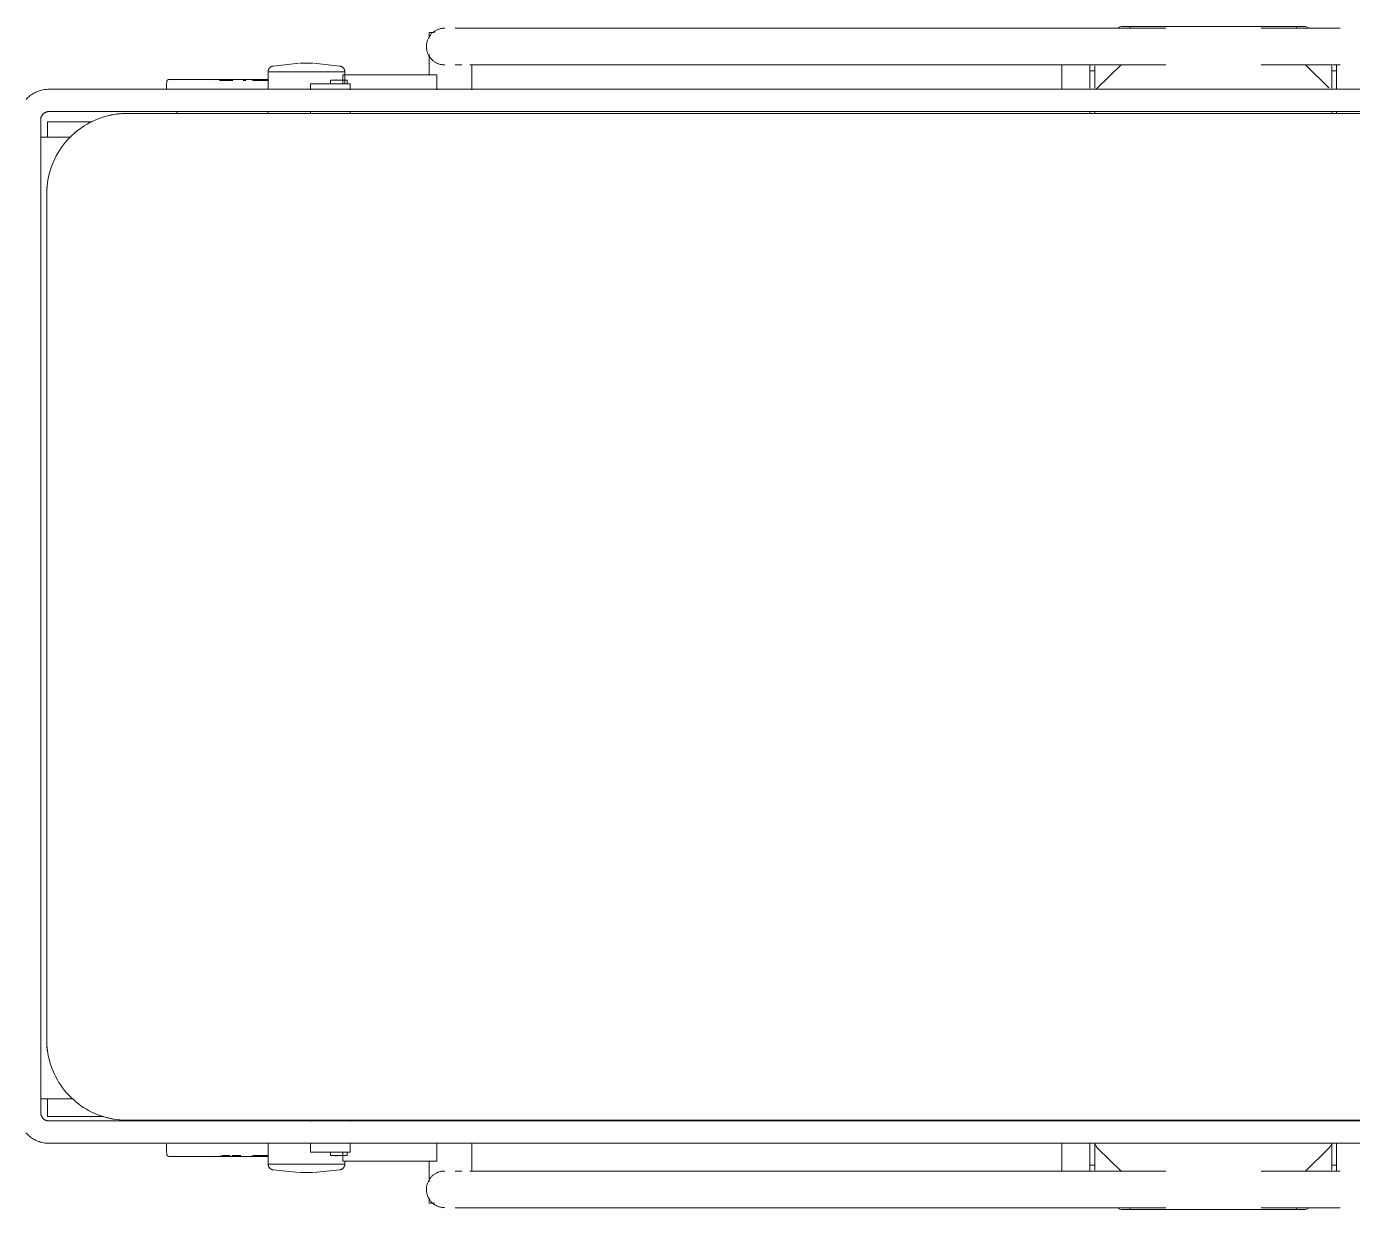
# Model space of a CAD drawing. Header units: millimetres. Extents: x -174154 to -170572, y -111302 to -109817.
# Drawn here: x -170870.83 to -170859.26, y -110922.2 to -110911.88 of the extents above; entities that cross this region are included whole.
import ezdxf

# ---------------------------------------------------------------- set-up
doc = ezdxf.new("R2010")
doc.units = ezdxf.units.MM
doc.linetypes.add('ACAD_ISO02W100', pattern=[15, 12, -3])
doc.layers.add('!Подложка', color=252, linetype='ACAD_ISO02W100', lineweight=25)
doc.layers.add('Специальное оборудование', color=7, linetype='Continuous', lineweight=18)

# ---------------------------------------------------------------- blocks, each defined once
blk = doc.blocks.new('Medical_All_ARJO_Enterprise-8000_Patient-Bed - Citadel-V1-В_АР_ПЭ_03 Этаж')
at = {"layer": 'Специальное оборудование'}
for p, q in [((-784.3, 510.6), (-784.3, 505.7)), ((-784.2, 510.6), (-784.2, 510.6)), ((-784.2, 510.6), (-779.6, 510.6)), ((-741.4, 514.5), (-761.7, 514.5)), ((-761.7, 514.5), (-741.4, 514.5)), ((-141.7, 514.5), (-741.4, 514.5)), ((-180.3, 516), (-177.6, 516)), ((-177.6, 516), (-172.9, 516)), ((-27.7, 516), (-172.9, 516)), ((-172.9, 516), (-172.9, 514.8)), ((-42.2, 514.5), (-58.5, 514.5)), ((-27.7, 514.8), (-27.7, 516)), ((-27.7, 516), (-23.1, 516)), ((-8.8, 514.5), (-26.9, 514.5)), ((-26.7, 514.5), (-8.8, 514.5)), ((-23.1, 516), (-20.3, 516)), ((-784.3, 491.8), (-784.3, 473.8)), ((-924.9, 476.5), (-924.9, 460.9)), ((-924.9, 476.5), (-908.1, 476.5)), ((-897.9, 483.8), (-920.4, 481.4)), ((-908.1, 476.5), (-891.4, 476.5)), ((-891.4, 483.8), (-897, 483.8)), ((-897, 483.8), (-891.4, 483.8)), ((-891.4, 483.8), (-885.7, 483.8)), ((-885.7, 483.8), (-891.4, 483.8)), ((-891.4, 476.5), (-874.7, 476.5)), ((-862.4, 481.4), (-884.9, 483.8)), ((-874.7, 476.5), (-862.4, 476.5)), ((-862.4, 476.5), (-857.9, 476.5)), ((-857.9, 466), (-857.9, 476.5)), ((-755.8, 482.5), (-761.7, 482.5)), ((-761.7, 482.5), (-755.9, 482.5)), ((-741.4, 482.5), (-748.9, 482.5)), ((-748.9, 482.5), (-741.4, 482.5)), ((-747.1, 460.8), (-747.1, 482.5)), ((-741.4, 482.5), (-141.7, 482.5)), ((-232.3, 475.3), (-232.3, 482.1)), ((-232.3, 472.4), (-232.3, 475.3)), ((-207.9, 482.1), (-207.9, 475.3)), ((-203.7, 477.3), (-207.9, 477.3)), ((-207.9, 475.3), (-207.9, 472.4)), ((-203.7, 479.6), (-203.7, 476.4)), ((-203.7, 476.8), (-203.7, 470.4)), ((-180.8, 482.5), (-201.2, 462.4)), ((-58.5, 482.5), (-42.2, 482.5)), ((-26.9, 482.5), (-8.8, 482.5)), ((-8.8, 482.5), (-26.7, 482.5)), ((0.6, 462.4), (-19.8, 482.5)), ((3.1, 476.4), (3.1, 479.6)), ((7.3, 477.3), (3.1, 477.3)), ((3.1, 470.4), (3.1, 476.8)), ((7.3, 475.3), (7.3, 482.1)), ((7.3, 472.4), (7.3, 475.3)), ((-976.7, 468.8), (-976.7, 468.8)), ((-955.7, 468.8), (-967.4, 468.8)), ((-967.4, 468.8), (-955.7, 468.8)), ((-966.4, 469.7), (-966.4, 468.8)), ((-964.8, 469.7), (-962.1, 469.7)), ((-955.7, 468.8), (-955.7, 468.8)), ((-938.5, 469.7), (-955.1, 469.7)), ((-938.5, 469.7), (-954.9, 469.7)), ((-944.4, 468.8), (-946.7, 468.8)), ((-946.7, 468.8), (-944.4, 468.8)), ((-944.2, 468.8), (-946.4, 468.8)), ((-946.4, 468.8), (-944.2, 468.8)), ((-938.5, 469.7), (-935.6, 469.7)), ((-938.5, 469.7), (-924.6, 469.7)), ((-924.6, 469.7), (-938.5, 469.7)), ((-938.5, 469.7), (-924.6, 469.7)), ((-924.6, 469.7), (-938.5, 469.7)), ((-924.6, 468.8), (-938.5, 468.8)), ((-924.6, 468.8), (-938.5, 468.8)), ((-887.9, 466), (-870.3, 466)), ((-887.9, 460.8), (-887.9, 466)), ((-870.5, 469), (-870.5, 466)), ((-870.5, 469), (-855.8, 469)), ((-865.1, 469), (-870.5, 469)), ((-870.3, 466), (-853.2, 466)), ((-865.8, 469.7), (-865.7, 469.7)), ((-855.8, 469), (-861.3, 469)), ((-859.6, 473.8), (-815.1, 473.8)), ((-859.6, 466), (-859.6, 473.8)), ((-855.8, 466), (-855.8, 469)), ((-853.2, 460.8), (-853.2, 466)), ((-815.1, 473.8), (-809.9, 473.8)), ((-809.9, 473.8), (-777.8, 473.8)), ((-777.8, 460.8), (-777.8, 473.8)), ((-232.3, 463.2), (-232.3, 472.4)), ((-232.3, 461), (-232.3, 463.2)), ((-207.9, 472.4), (-207.9, 468)), ((-207.9, 462.1), (-207.9, 468.4)), ((-203.7, 470.4), (-203.7, 462.1)), ((3.1, 462.1), (3.1, 470.4)), ((7.3, 463.2), (7.3, 472.4)), ((7.3, 461.2), (7.3, 463.2)), ((7.5, 461.2), (-1116, 461.2)), ((-201.2, 462.4), (-202.4, 461)), ((785.8, 461.2), (1.7, 461.2)), ((-1116, 441.7), (7.5, 441.7)), ((-88.8, 440.1), (-1048, 440.1)), ((-1004.5, 442), (-1004.5, 440.1)), ((-924.9, 442), (-924.9, 440.1)), ((-887.9, 439.8), (-887.9, 442)), ((-853.2, 439.8), (-853.2, 442)), ((-207.9, 440), (-207.9, 442)), ((-203.7, 442), (-203.7, 440)), ((1.7, 441.7), (785.8, 441.7)), ((3.1, 440), (3.1, 441.6)), ((7.3, 441.6), (7.3, 440)), ((-1123.2, -431.5), (-1123.2, 434.5)), ((-1117.3, 432.7), (-1117.3, 419.5)), ((-1117.3, 432.7), (-1105, 432.7)), ((-1105, 432.7), (-1080.5, 432.7)), ((-1080.5, 432.7), (-1078, 432.7)), ((-1097.5, 419.5), (-1123.2, 419.5)), ((-1118, 370.1), (-1118, -368.1)), ((-1123.2, -419.5), (-1095.1, -419.5)), ((-1117.3, -419.5), (-1117.3, -434.9)), ((-1105, -434.9), (-1117.3, -434.9)), ((7.5, -438.8), (-1116, -438.8)), ((-1080.5, -434.9), (-1105, -434.9)), ((-1068.6, -434.9), (-1080.5, -434.9)), ((-1048, -438.1), (-88.8, -438.1)), ((-887.9, -439.2), (-887.9, -437.7)), ((-853.2, -439.2), (-853.2, -437.7)), ((3.1, -438.4), (-203.7, -438.4)), ((785.8, -438.8), (1.7, -438.8)), ((-1116, -458.3), (7.5, -458.3)), ((-924.9, -458), (-924.9, -476.5)), ((-887.9, -466), (-887.9, -458)), ((-853.2, -466), (-853.2, -458)), ((-777.8, -473.8), (-777.8, -458)), ((-747.1, -482.5), (-747.1, -458)), ((-232.3, -463.2), (-232.3, -457.9)), ((-207.9, -468.4), (-207.9, -458.1)), ((-203.7, -458.1), (-203.7, -470.4)), ((-201.2, -462.4), (-180.8, -482.5)), ((-19.8, -482.5), (0.6, -462.4)), ((1.7, -458.3), (785.8, -458.3)), ((3.1, -470.4), (3.1, -458.3)), ((7.3, -463.2), (7.3, -458.3)), ((-984.2, -469.7), (-986.5, -469.7)), ((-976.6, -468.8), (-976.6, -468.8)), ((-966.4, -468.8), (-966.4, -469.7)), ((-958, -468.8), (-965.2, -468.8)), ((-965.2, -468.8), (-958, -468.8)), ((-958.6, -468.8), (-965.1, -468.8)), ((-965.1, -468.8), (-958.6, -468.8)), ((-961.4, -469.7), (-964.1, -469.7)), ((-948.6, -468.8), (-956.3, -468.8)), ((-948.8, -468.8), (-954.9, -468.8)), ((-938.5, -469.7), (-941.4, -469.7)), ((-924.4, -468.8), (-938.5, -468.8)), ((-924.5, -468.8), (-938.5, -468.8)), ((-938.5, -469.7), (-938.5, -469.7)), ((-924.5, -469.7), (-938.5, -469.7)), ((-938.5, -469.7), (-938.5, -469.7)), ((-924.5, -469.7), (-938.5, -469.7)), ((-870.3, -466), (-887.9, -466)), ((-870.5, -466), (-870.5, -469)), ((-870.5, -469), (-865.1, -469)), ((-855.8, -469), (-870.5, -469)), ((-853.2, -466), (-870.3, -466)), ((-865.8, -469.7), (-865.7, -469.7)), ((-861.3, -469), (-855.8, -469)), ((-859.6, -473.8), (-859.6, -466)), ((-815.1, -473.8), (-859.6, -473.8)), ((-857.9, -476.5), (-857.9, -473.8)), ((-855.8, -469), (-855.8, -466)), ((-809.9, -473.8), (-815.1, -473.8)), ((-777.8, -473.8), (-809.9, -473.8)), ((-784.3, -473.8), (-784.3, -491.8)), ((-232.3, -472.4), (-232.3, -463.2)), ((-232.3, -475.3), (-232.3, -472.4)), ((-207.9, -468), (-207.9, -472.4)), ((-207.9, -472.4), (-207.9, -475.3)), ((-203.7, -470.4), (-203.7, -476.8)), ((3.1, -476.8), (3.1, -470.4)), ((7.3, -472.4), (7.3, -463.2)), ((7.3, -475.3), (7.3, -472.4)), ((-924.9, -476.5), (-921.5, -476.5)), ((-921.5, -476.5), (-917.6, -476.5)), ((-920.4, -481.4), (-897.9, -483.8)), ((-917.6, -476.5), (-912.3, -476.5)), ((-912.3, -476.5), (-891.4, -476.5)), ((-891.4, -483.8), (-897, -483.8)), ((-897, -483.8), (-891.4, -483.8)), ((-891.4, -476.5), (-857.9, -476.5)), ((-891.4, -483.8), (-885.7, -483.8)), ((-885.7, -483.8), (-891.4, -483.8)), ((-884.9, -483.8), (-862.4, -481.4)), ((-857.9, -476.5), (-859.1, -476.5)), ((-755.9, -482.5), (-761.7, -482.5)), ((-761.7, -482.5), (-755.8, -482.5)), ((-741.4, -482.5), (-748.9, -482.5)), ((-748.9, -482.5), (-741.4, -482.5)), ((-141.7, -482.5), (-741.4, -482.5)), ((-232.3, -482.1), (-232.3, -475.3)), ((-207.9, -475.3), (-207.9, -482.1)), ((-207.9, -477.3), (-203.7, -477.3)), ((-203.7, -476.4), (-203.7, -479.6)), ((-42.2, -482.5), (-58.5, -482.5)), ((-8.8, -482.5), (-26.9, -482.5)), ((-26.7, -482.5), (-8.8, -482.5)), ((3.1, -479.6), (3.1, -476.4)), ((3.1, -477.3), (7.3, -477.3)), ((7.3, -482.1), (7.3, -475.3)), ((-784.3, -505.7), (-784.3, -510.6)), ((-779.6, -510.6), (-784.2, -510.6)), ((-784.2, -510.6), (-784.2, -510.6)), ((-741.4, -514.5), (-761.7, -514.5)), ((-761.7, -514.5), (-741.4, -514.5)), ((-741.4, -514.5), (-141.7, -514.5)), ((-177.6, -516), (-180.3, -516)), ((-172.9, -516), (-177.6, -516)), ((-172.9, -514.8), (-172.9, -516)), ((-172.9, -516), (-27.7, -516)), ((-58.5, -514.5), (-42.2, -514.5)), ((-27.7, -516), (-27.7, -514.8)), ((-23.1, -516), (-27.7, -516)), ((-26.9, -514.5), (-8.8, -514.5)), ((-8.8, -514.5), (-26.7, -514.5)), ((-20.3, -516), (-23.1, -516))]:
    blk.add_line(p, q, dxfattribs=at)
at = {"layer": 'Специальное оборудование', "flags": 128}
for points in [[(-770.8, 482.5), (-771.4, 482.5), (-772, 482.5), (-772.7, 482.6), (-773.3, 482.7), (-773.9, 482.8), (-774.6, 482.9), (-775.2, 483.1), (-775.8, 483.3), (-776.4, 483.5), (-777, 483.7), (-777.6, 484), (-778.1, 484.3), (-778.7, 484.6), (-779.3, 484.9), (-779.8, 485.3), (-780.3, 485.6), (-780.8, 486), (-781.3, 486.4), (-781.8, 486.9), (-782.2, 487.3), (-782.7, 487.8), (-783.1, 488.3), (-783.5, 488.8), (-783.9, 489.3), (-784.2, 489.8), (-784.6, 490.4), (-784.9, 490.9), (-785.2, 491.5), (-785.4, 492.1), (-785.7, 492.7), (-785.9, 493.3), (-786.1, 493.9), (-786.3, 494.5), (-786.4, 495.1), (-786.5, 495.7), (-786.6, 496.4), (-786.7, 497), (-786.7, 497.6), (-786.8, 498.3), (-786.7, 498.9), (-786.7, 499.6), (-786.7, 500.2), (-786.6, 500.8), (-786.5, 501.5), (-786.3, 502.1), (-786.2, 502.7), (-786, 503.3), (-785.8, 503.9), (-785.6, 504.5), (-785.3, 505.1), (-785, 505.7), (-784.7, 506.3), (-784.4, 506.8), (-784.1, 507.3), (-783.7, 507.9), (-783.3, 508.4), (-782.9, 508.9), (-782.5, 509.4), (-782, 509.8), (-781.6, 510.3), (-781.1, 510.7), (-780.6, 511.1), (-780.1, 511.5), (-779.5, 511.8), (-779, 512.2), (-778.4, 512.5), (-777.9, 512.8), (-777.3, 513.1), (-776.7, 513.3), (-776.1, 513.5), (-775.5, 513.7), (-774.9, 513.9), (-774.3, 514.1), (-773.6, 514.2), (-773, 514.3), (-772.4, 514.4), (-771.7, 514.4), (-771.1, 514.5), (-770.8, 514.5)], [(-183, 515.1), (-181.7, 515.7), (-180.3, 516)], [(10.5, 514.5), (7.3, 514.5), (4.1, 514.5), (0.9, 514.5), (-2.2, 514.5), (-5.3, 514.5), (-8.4, 514.5), (-11.5, 514.5), (-14.5, 514.5), (-17.5, 514.5), (-20.4, 514.5), (-23.3, 514.5), (-26.1, 514.5), (-28.8, 514.5), (-31.5, 514.5), (-34.1, 514.5), (-36.6, 514.5), (-39, 514.5), (-41.3, 514.5), (-42.2, 514.5)], [(-20.3, 516), (-18.9, 515.7), (-17.6, 515.1)], [(-924.9, 476.5), (-924.9, 476.7), (-924.8, 476.9), (-924.8, 477.1), (-924.8, 477.3), (-924.7, 477.5), (-924.7, 477.7), (-924.6, 477.9), (-924.6, 478.1), (-924.5, 478.2), (-924.4, 478.4), (-924.3, 478.6), (-924.3, 478.8), (-924.2, 479), (-924, 479.1), (-923.9, 479.3), (-923.8, 479.5), (-923.7, 479.6), (-923.6, 479.8), (-923.4, 479.9), (-923.3, 480.1), (-923.1, 480.2), (-923, 480.3), (-922.8, 480.4), (-922.7, 480.6), (-922.5, 480.7), (-922.3, 480.8), (-922.1, 480.9), (-922, 480.9), (-921.8, 481), (-921.6, 481.1), (-921.4, 481.2), (-921.2, 481.2), (-921, 481.3), (-920.8, 481.3), (-920.6, 481.3), (-920.4, 481.4), (-920.4, 481.4)], [(-862.4, 481.4), (-862.2, 481.4), (-862, 481.3), (-861.8, 481.3), (-861.6, 481.2), (-861.4, 481.2), (-861.2, 481.1), (-861, 481), (-860.9, 481), (-860.7, 480.9), (-860.5, 480.8), (-860.3, 480.7), (-860.2, 480.6), (-860, 480.5), (-859.8, 480.3), (-859.7, 480.2), (-859.5, 480.1), (-859.4, 479.9), (-859.2, 479.8), (-859.1, 479.6), (-859, 479.5), (-858.9, 479.3), (-858.8, 479.2), (-858.6, 479), (-858.5, 478.8), (-858.5, 478.6), (-858.4, 478.5), (-858.3, 478.3), (-858.2, 478.1), (-858.2, 477.9), (-858.1, 477.7), (-858.1, 477.5), (-858, 477.3), (-858, 477.1), (-858, 476.9), (-857.9, 476.7), (-857.9, 476.5), (-857.9, 476.5)], [(-42.2, 482.5), (-39.8, 482.5), (-37.4, 482.5), (-34.9, 482.5), (-32.4, 482.5), (-29.7, 482.5), (-27, 482.5), (-24.3, 482.5), (-21.4, 482.5), (-18.5, 482.5), (-15.6, 482.5), (-12.6, 482.5), (-9.5, 482.5), (-6.4, 482.5), (-3.3, 482.5), (-0.2, 482.5), (3, 482.5), (6.2, 482.5), (9.4, 482.5), (10.5, 482.5)], [(-1013.4, 460.9), (-1013.5, 462.4), (-1013.4, 465.4), (-1013.3, 467.8)], [(-1013.3, 467.8), (-1013.2, 467.9), (-1013.2, 468), (-1013.2, 468.1), (-1013.2, 468.2), (-1013.2, 468.2), (-1013.2, 468.3), (-1013.1, 468.4), (-1013.1, 468.5), (-1013.1, 468.5), (-1013, 468.6), (-1013, 468.7), (-1013, 468.8), (-1012.9, 468.8), (-1012.9, 468.9), (-1012.8, 468.9), (-1012.8, 469), (-1012.7, 469.1), (-1012.7, 469.1), (-1012.6, 469.2), (-1012.5, 469.2), (-1012.5, 469.3), (-1012.4, 469.3), (-1012.3, 469.4), (-1012.3, 469.4), (-1012.2, 469.5), (-1012.1, 469.5), (-1012.1, 469.5), (-1012, 469.6), (-1011.9, 469.6), (-1011.8, 469.6), (-1011.8, 469.6), (-1011.7, 469.7), (-1011.6, 469.7), (-1011.5, 469.7), (-1011.5, 469.7), (-1011.4, 469.7), (-1011.3, 469.7), (-1011.3, 469.7)], [(-938.5, 469.7), (-941.4, 469.7), (-944.3, 469.7), (-947.2, 469.7), (-950.1, 469.7), (-952.9, 469.7), (-955.8, 469.7), (-958.6, 469.7), (-961.4, 469.7), (-964.1, 469.7), (-966.8, 469.7), (-969.5, 469.7), (-972.1, 469.7), (-974.6, 469.7), (-977.1, 469.7), (-979.6, 469.7), (-981.9, 469.7), (-984.2, 469.7), (-986.5, 469.7), (-988.6, 469.7), (-990.7, 469.7), (-992.7, 469.7), (-994.6, 469.7), (-996.4, 469.7), (-998.1, 469.7), (-999.7, 469.7), (-1001.2, 469.7), (-1002.7, 469.7), (-1004, 469.7), (-1005.2, 469.7), (-1006.3, 469.7), (-1007.3, 469.7), (-1008.2, 469.7), (-1009, 469.7), (-1009.7, 469.7), (-1010.2, 469.7), (-1010.6, 469.7), (-1011, 469.7), (-1011.2, 469.7), (-1011.3, 469.7), (-1011.3, 469.7)], [(-1011.3, 469.7), (-1011.2, 469.7), (-1011, 469.7), (-1010.7, 469.7), (-1010.3, 469.7), (-1009.8, 469.7), (-1009.2, 469.7), (-1008.4, 469.7), (-1007.6, 469.7), (-1006.6, 469.7), (-1005.5, 469.7), (-1004.3, 469.7), (-1003, 469.7), (-1001.6, 469.7), (-1000.1, 469.7)], [(-924.9, 469.7), (-926.1, 469.7), (-929, 469.7), (-931.9, 469.7), (-934.8, 469.7), (-937.7, 469.7), (-938.5, 469.7)], [(-865.6, 469.7), (-865.5, 469.7), (-865.4, 469.7)], [(-1116, 461.2), (-1117.1, 461.2), (-1118.1, 461.1), (-1119.2, 461), (-1120.3, 460.9), (-1121.3, 460.7), (-1122.4, 460.5), (-1123.4, 460.2), (-1124.4, 459.9), (-1125.4, 459.5), (-1126.4, 459.1), (-1127.4, 458.7), (-1128.4, 458.2), (-1129.3, 457.7), (-1130.2, 457.1), (-1131.1, 456.6), (-1132, 455.9), (-1132.8, 455.3), (-1133.6, 454.6), (-1134.4, 453.9), (-1135.2, 453.1), (-1135.9, 452.3)], [(-1123.2, 434.5), (-1123.2, 434.8), (-1123.2, 435.1), (-1123.2, 435.3), (-1123.2, 435.6), (-1123.1, 435.9), (-1123, 436.2), (-1123, 436.5), (-1122.9, 436.8), (-1122.8, 437), (-1122.7, 437.3), (-1122.6, 437.6), (-1122.4, 437.8), (-1122.3, 438.1), (-1122.1, 438.3), (-1122, 438.6), (-1121.8, 438.8), (-1121.6, 439), (-1121.4, 439.2), (-1121.3, 439.5), (-1121, 439.7), (-1120.8, 439.9), (-1120.6, 440.1), (-1120.4, 440.2), (-1120.2, 440.4), (-1119.9, 440.6), (-1119.7, 440.7), (-1119.4, 440.9), (-1119.2, 441), (-1118.9, 441.1), (-1118.6, 441.2), (-1118.4, 441.3), (-1118.1, 441.4), (-1117.8, 441.5), (-1117.5, 441.6), (-1117.2, 441.6), (-1116.9, 441.7), (-1116.7, 441.7), (-1116.4, 441.7), (-1116.1, 441.7), (-1116, 441.7)], [(-1048, 440.1), (-1050.8, 440), (-1053.6, 439.8), (-1056.4, 439.6), (-1059.1, 439.2), (-1061.9, 438.7), (-1064.6, 438.1), (-1067.3, 437.3), (-1070, 436.5), (-1072.6, 435.6), (-1075.2, 434.5), (-1077.8, 433.4), (-1080.3, 432.2), (-1082.8, 430.8), (-1085.2, 429.4), (-1087.5, 427.8), (-1089.8, 426.2), (-1092, 424.5), (-1094.1, 422.7), (-1096.2, 420.8), (-1098.2, 418.8), (-1100.1, 416.8), (-1101.9, 414.7), (-1103.7, 412.5), (-1105.3, 410.2), (-1106.9, 407.9), (-1108.4, 405.5), (-1109.7, 403.1), (-1111, 400.6), (-1112.2, 398), (-1113.2, 395.4), (-1114.2, 392.8), (-1115.1, 390.1), (-1115.8, 387.4), (-1116.4, 384.7), (-1117, 382), (-1117.4, 379.2), (-1117.7, 376.4), (-1117.9, 373.6), (-1118, 370.8), (-1118, 370.1)], [(42.3, 440.1), (27.8, 440.1), (13.1, 440.1), (-1.7, 440.1), (-16.7, 440.1), (-31.9, 440.1), (-47.1, 440.1), (-62.3, 440.1), (-77.7, 440.1), (-88.8, 440.1)], [(-1118, -368.1), (-1117.9, -370.9), (-1117.8, -373.7), (-1117.5, -376.5), (-1117.1, -379.3), (-1116.6, -382), (-1116, -384.8), (-1115.3, -387.5), (-1114.4, -390.1), (-1113.5, -392.8), (-1112.5, -395.4), (-1111.3, -397.9), (-1110.1, -400.4), (-1108.7, -402.9), (-1107.3, -405.3), (-1105.8, -407.6), (-1104.1, -409.9), (-1102.4, -412.1), (-1100.6, -414.3), (-1098.7, -416.3), (-1096.8, -418.3), (-1094.7, -420.2), (-1092.6, -422.1), (-1090.4, -423.8), (-1088.1, -425.5), (-1085.8, -427), (-1083.4, -428.5), (-1081, -429.9), (-1078.5, -431.1), (-1075.9, -432.3), (-1073.4, -433.4), (-1070.7, -434.3), (-1068.1, -435.2), (-1065.4, -435.9), (-1062.6, -436.6), (-1059.9, -437.1), (-1057.1, -437.5), (-1054.3, -437.8), (-1051.5, -438), (-1048.7, -438.1), (-1048, -438.1)], [(-1136.1, -449.2), (-1135.4, -450), (-1134.6, -450.7), (-1133.9, -451.5), (-1133.1, -452.1), (-1132.2, -452.8), (-1131.3, -453.4), (-1130.5, -454), (-1129.5, -454.6), (-1128.6, -455.1), (-1127.7, -455.6), (-1126.7, -456.1), (-1125.7, -456.5), (-1124.7, -456.8), (-1123.7, -457.2), (-1122.6, -457.4), (-1121.6, -457.7), (-1120.5, -457.9), (-1119.5, -458.1), (-1118.4, -458.2), (-1117.4, -458.2), (-1116.3, -458.3), (-1116, -458.3)], [(-1116, -438.8), (-1116.3, -438.8), (-1116.6, -438.7), (-1116.9, -438.7), (-1117.2, -438.7), (-1117.4, -438.6), (-1117.7, -438.6), (-1118, -438.5), (-1118.3, -438.4), (-1118.6, -438.3), (-1118.8, -438.2), (-1119.1, -438.1), (-1119.3, -438), (-1119.6, -437.8), (-1119.8, -437.7), (-1120.1, -437.5), (-1120.3, -437.3), (-1120.6, -437.2), (-1120.8, -437), (-1121, -436.8), (-1121.2, -436.6), (-1121.4, -436.4), (-1121.6, -436.1), (-1121.8, -435.9), (-1121.9, -435.7), (-1122.1, -435.4), (-1122.2, -435.2), (-1122.4, -434.9), (-1122.5, -434.7), (-1122.6, -434.4), (-1122.8, -434.2), (-1122.9, -433.9), (-1122.9, -433.6), (-1123, -433.3), (-1123.1, -433), (-1123.1, -432.8), (-1123.2, -432.5), (-1123.2, -432.2), (-1123.2, -431.9), (-1123.2, -431.6), (-1123.2, -431.5)], [(-88.8, -438.1), (-73.5, -438.1), (-58.2, -438.1), (-42.9, -438.1), (-27.7, -438.1), (-12.6, -438.1), (2.3, -438.1), (17.2, -438.1), (31.8, -438.1), (42.3, -438.1)], [(-1013.3, -467.8), (-1013.4, -464.9), (-1013.5, -461.9), (-1013.4, -458.9)], [(-203.5, -458.9), (-202.6, -460.7), (-201.2, -462.4)], [(0.6, -462.4), (2, -460.7), (2.8, -458.9)], [(-1011.3, -469.7), (-1011.3, -469.7), (-1011.4, -469.7), (-1011.5, -469.7), (-1011.6, -469.7), (-1011.7, -469.7), (-1011.7, -469.6), (-1011.8, -469.6), (-1011.9, -469.6), (-1012, -469.6), (-1012, -469.5), (-1012.1, -469.5), (-1012.2, -469.5), (-1012.3, -469.4), (-1012.3, -469.4), (-1012.4, -469.3), (-1012.5, -469.3), (-1012.5, -469.3), (-1012.6, -469.2), (-1012.6, -469.1), (-1012.7, -469.1), (-1012.8, -469), (-1012.8, -469), (-1012.9, -468.9), (-1012.9, -468.8), (-1012.9, -468.8), (-1013, -468.7), (-1013, -468.6), (-1013.1, -468.6), (-1013.1, -468.5), (-1013.1, -468.4), (-1013.2, -468.3), (-1013.2, -468.3), (-1013.2, -468.2), (-1013.2, -468.1), (-1013.2, -468), (-1013.2, -468), (-1013.3, -467.9), (-1013.3, -467.8)], [(-999.7, -469.7), (-1001.2, -469.7), (-1002.7, -469.7), (-1004, -469.7), (-1005.2, -469.7), (-1006.3, -469.7), (-1007.3, -469.7), (-1008.2, -469.7), (-1009, -469.7), (-1009.7, -469.7), (-1010.2, -469.7), (-1010.6, -469.7), (-1011, -469.7), (-1011.2, -469.7), (-1011.3, -469.7), (-1011.3, -469.7)], [(-1011.3, -469.7), (-1011.2, -469.7), (-1011, -469.7), (-1010.7, -469.7), (-1010.3, -469.7), (-1009.8, -469.7), (-1009.2, -469.7), (-1008.4, -469.7), (-1007.6, -469.7), (-1006.6, -469.7), (-1005.5, -469.7), (-1004.3, -469.7), (-1003, -469.7), (-1001.6, -469.7), (-1000.1, -469.7), (-998.5, -469.7), (-996.9, -469.7), (-995.1, -469.7), (-993.2, -469.7), (-991.2, -469.7), (-989.2, -469.7), (-987.1, -469.7), (-984.9, -469.7), (-982.6, -469.7), (-980.2, -469.7), (-977.8, -469.7), (-975.3, -469.7), (-972.8, -469.7), (-970.2, -469.7), (-967.5, -469.7), (-964.8, -469.7), (-962.1, -469.7), (-959.3, -469.7), (-956.5, -469.7), (-953.7, -469.7), (-950.8, -469.7), (-948, -469.7), (-945.1, -469.7), (-942.2, -469.7), (-939.3, -469.7), (-938.5, -469.7)], [(-938.5, -469.7), (-935.6, -469.7), (-932.7, -469.7), (-929.8, -469.7), (-926.9, -469.7), (-924.7, -469.7)], [(-865.5, -469.7), (-865.6, -469.7), (-865.7, -469.7)], [(-920.4, -481.4), (-920.6, -481.4), (-920.8, -481.3), (-921, -481.3), (-921.2, -481.2), (-921.4, -481.2), (-921.6, -481.1), (-921.8, -481), (-921.9, -481), (-922.1, -480.9), (-922.3, -480.8), (-922.5, -480.7), (-922.6, -480.6), (-922.8, -480.5), (-923, -480.3), (-923.1, -480.2), (-923.3, -480.1), (-923.4, -479.9), (-923.5, -479.8), (-923.7, -479.6), (-923.8, -479.5), (-923.9, -479.3), (-924, -479.2), (-924.1, -479), (-924.2, -478.8), (-924.3, -478.6), (-924.4, -478.5), (-924.5, -478.3), (-924.6, -478.1), (-924.6, -477.9), (-924.7, -477.7), (-924.7, -477.5), (-924.8, -477.3), (-924.8, -477.1), (-924.8, -476.9), (-924.9, -476.7), (-924.9, -476.5), (-924.9, -476.5)], [(-857.9, -476.5), (-857.9, -476.7), (-858, -476.9), (-858, -477.1), (-858, -477.3), (-858, -477.5), (-858.1, -477.7), (-858.1, -477.9), (-858.2, -478.1), (-858.3, -478.2), (-858.4, -478.4), (-858.4, -478.6), (-858.5, -478.8), (-858.6, -479), (-858.7, -479.1), (-858.9, -479.3), (-859, -479.5), (-859.1, -479.6), (-859.2, -479.8), (-859.4, -479.9), (-859.5, -480.1), (-859.7, -480.2), (-859.8, -480.3), (-860, -480.4), (-860.1, -480.6), (-860.3, -480.7), (-860.5, -480.8), (-860.6, -480.9), (-860.8, -480.9), (-861, -481), (-861.2, -481.1), (-861.4, -481.2), (-861.6, -481.2), (-861.8, -481.3), (-862, -481.3), (-862.2, -481.3), (-862.4, -481.4), (-862.4, -481.4)], [(-770.8, -514.5), (-771.4, -514.4), (-772, -514.4), (-772.7, -514.3), (-773.3, -514.3), (-773.9, -514.1), (-774.6, -514), (-775.2, -513.8), (-775.8, -513.6), (-776.4, -513.4), (-777, -513.2), (-777.6, -512.9), (-778.1, -512.6), (-778.7, -512.3), (-779.3, -512), (-779.8, -511.7), (-780.3, -511.3), (-780.8, -510.9), (-781.3, -510.5), (-781.8, -510.1), (-782.2, -509.6), (-782.7, -509.1), (-783.1, -508.7), (-783.5, -508.2), (-783.9, -507.6), (-784.2, -507.1), (-784.6, -506.6), (-784.9, -506), (-785.2, -505.4), (-785.4, -504.8), (-785.7, -504.3), (-785.9, -503.7), (-786.1, -503), (-786.3, -502.4), (-786.4, -501.8), (-786.5, -501.2), (-786.6, -500.5), (-786.7, -499.9), (-786.7, -499.3), (-786.8, -498.6), (-786.7, -498), (-786.7, -497.4), (-786.7, -496.7), (-786.6, -496.1), (-786.5, -495.4), (-786.3, -494.8), (-786.2, -494.2), (-786, -493.6), (-785.8, -493), (-785.6, -492.4), (-785.3, -491.8), (-785, -491.2), (-784.7, -490.7), (-784.4, -490.1), (-784.1, -489.6), (-783.7, -489), (-783.3, -488.5), (-782.9, -488), (-782.5, -487.6), (-782, -487.1), (-781.6, -486.7), (-781.1, -486.2), (-780.6, -485.8), (-780.1, -485.4), (-779.5, -485.1), (-779, -484.7), (-778.4, -484.4), (-777.9, -484.1), (-777.3, -483.9), (-776.7, -483.6), (-776.1, -483.4), (-775.5, -483.2), (-774.9, -483), (-774.3, -482.8), (-773.6, -482.7), (-773, -482.6), (-772.4, -482.5), (-771.7, -482.5), (-771.1, -482.5), (-770.8, -482.5)], [(10.5, -482.5), (7.3, -482.5), (4.1, -482.5), (0.9, -482.5), (-2.2, -482.5), (-5.3, -482.5), (-8.4, -482.5), (-11.5, -482.5), (-14.5, -482.5), (-17.5, -482.5), (-20.4, -482.5), (-23.3, -482.5), (-26.1, -482.5), (-28.8, -482.5), (-31.5, -482.5), (-34.1, -482.5), (-36.6, -482.5), (-39, -482.5), (-41.3, -482.5), (-42.2, -482.5)], [(-180.3, -516), (-181.7, -515.7), (-183, -515.1)], [(-42.2, -514.5), (-39.8, -514.5), (-37.4, -514.5), (-34.9, -514.5), (-32.4, -514.5), (-29.7, -514.5), (-27, -514.5), (-24.3, -514.5), (-21.4, -514.5), (-18.5, -514.5), (-15.6, -514.5), (-12.6, -514.5), (-9.5, -514.5), (-6.4, -514.5), (-3.3, -514.5), (-0.2, -514.5), (3, -514.5), (6.2, -514.5), (9.4, -514.5), (10.5, -514.5)], [(-17.6, -515.1), (-18.9, -515.7), (-20.3, -516)]]:
    blk.add_lwpolyline(points, dxfattribs=at)
at = {"layer": 'Специальное оборудование'}
for centre, start, end in [((-1048, 370.1), 90, 105), ((-1048, 370.1), 165, 180), ((-1048, -368.1), 180, 195), ((-1048, -368.1), 255, 270)]:
    blk.add_arc(centre, 70, start, end, dxfattribs=at)
for points in [[(-203.7, 479.6), (-203.7, 480.3), (-203.7, 480.9), (-203.6, 481.6)], [(2.9, 481.6), (3, 480.9), (3.1, 480.3), (3.1, 479.6)], [(-203.6, -481.6), (-203.7, -480.9), (-203.7, -480.3), (-203.7, -479.6)], [(3.1, -479.6), (3.1, -480.3), (3, -480.9), (2.9, -481.6)]]:
    blk.add_open_spline(points, degree=3, dxfattribs=at)
blk = doc.blocks.new('A$C7b4e20c5')
at = {"layer": 'Специальное оборудование', "color": 251, "lineweight": 20, "true_color": 0x636466}
blk.add_blockref('Medical_All_ARJO_Enterprise-8000_Patient-Bed - Citadel-V1-В_АР_ПЭ_03 Этаж', (6348.9, 1987.2), dxfattribs=at)

msp = doc.modelspace()

# ---------------------------------------------------------------- block references
at = {"layer": '!Подложка', "ltscale": 20, "xscale": 0.01, "yscale": 0.01, "zscale": 0.01}
msp.add_blockref('A$C7b4e20c5', (-170922.963, -110936.912), dxfattribs=at)

doc.saveas('drawing.dxf')
